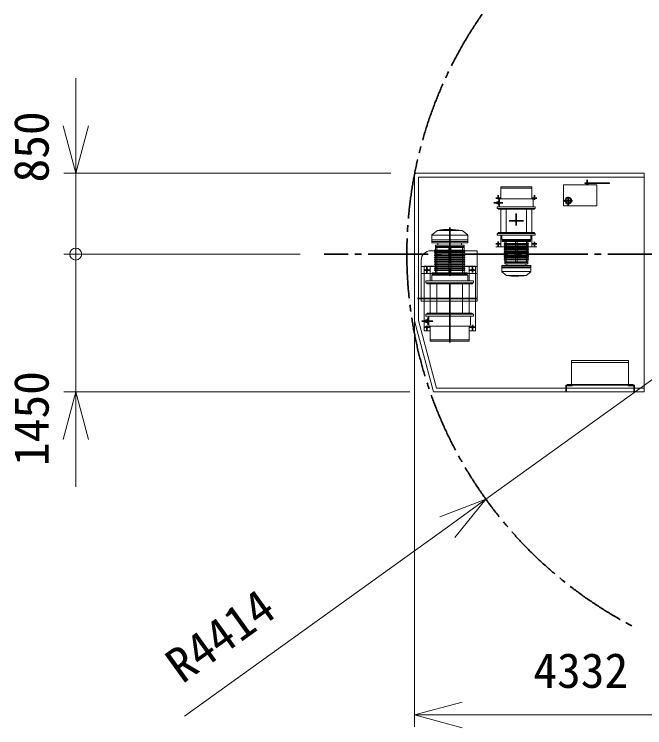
# Model space of a CAD drawing. Units: millimetres, scale not verified. Extents: x -21927 to 21954, y -30681 to 33451.
# Drawn here: x -21926 to -15294, y 23238 to 30743 of the extents above; entities that cross this region are included whole.
import ezdxf
from ezdxf.enums import TextEntityAlignment as Align

# ---------------------------------------------------------------- set-up
doc = ezdxf.new("R2010")
doc.units = ezdxf.units.MM
doc.header["$LTSCALE"] = 70
doc.linetypes.add('CHAIN2', pattern=[12, 9, -1, 1, -1])
for name, color, linetype, lineweight in [('0-4_05 寸法', 7, 'Continuous', 18), ('0-5_10 当社外形線', 3, 'Continuous', 18), ('0-6_12 当社中心線', 3, 'CHAIN2', 35)]:
    doc.layers.add(name, color=color, linetype=linetype, lineweight=lineweight)
doc.styles.add('ＭＳ ゴシック', font='')
doc.styles.get('ＭＳ ゴシック').set_extended_font_data('MS Gothic')

msp = doc.modelspace()

# ---------------------------------------------------------------- linework, layer by layer
at = {"layer": '0-4_05 寸法'}
for p, q in [((-21279.22, 29570.8), (-21279.22, 30070.8)), ((-21279.22, 29070.8), (-21279.22, 29570.8)), ((-17965.19, 29070.8), (-21404.22, 29070.8)), ((-21279.22, 29070.8), (-21279.22, 28570.8)), ((-21279.22, 28220.8), (-21279.22, 28570.8)), ((-18917.72, 28220.8), (-21404.22, 28220.8)), ((-18917.72, 28220.8), (-21404.22, 28220.8)), ((-21279.22, 28220.8), (-21279.22, 27270.8)), ((-13382.68, 28220.8), (-16964.82, 25641.71)), ((-17715.19, 27970.8), (-17715.19, 23247.25)), ((-21279.22, 26770.8), (-21279.22, 27270.8)), ((-17765.19, 26770.8), (-21404.22, 26770.8)), ((-21279.22, 26770.8), (-21279.22, 26270.8)), ((-21279.22, 26270.8), (-21279.22, 25770.8)), ((-16964.82, 25641.71), (-17370.59, 25349.56)), ((-20134.75, 23359.4), (-17370.59, 25349.56)), ((-17715.19, 23372.25), (-17215.19, 23372.25)), ((-17215.19, 23372.25), (-13883.19, 23372.25))]:
    msp.add_line(p, q, dxfattribs=at)
for points in [[(-21145.24, 29570.8), (-21279.22, 29070.8), (-21413.19, 29570.8)], [(-21413.19, 26270.8), (-21279.22, 26770.8), (-21145.24, 26270.8)], [(-17448.87, 25458.28), (-16964.82, 25641.71), (-17292.3, 25240.83)], [(-17215.19, 23238.27), (-17715.19, 23372.25), (-17215.19, 23506.22)]]:
    msp.add_lwpolyline(points, dxfattribs=at)
msp.add_circle((-21279.22, 28220.8), 62.5, dxfattribs=at)
msp.add_circle((-21279.22, 28220.8), 62.5, dxfattribs=at)
at = {"layer": '0-5_10 当社外形線'}
for p, q in [((-17715.19, 27517.21), (-17715.19, 29070.8)), ((-15299.19, 29070.8), (-17715.19, 29070.8)), ((-15299.19, 27038.5), (-15299.19, 29070.8)), ((-17675.19, 27522.48), (-17675.19, 29031.32)), ((-15304.62, 29031.32), (-17675.19, 29031.32)), ((-15923.37, 28971.5), (-15923.37, 28962.5)), ((-15663.37, 28971.5), (-15923.37, 28971.5)), ((-15696.37, 28962.4), (-15696.37, 28971.51)), ((-15688.37, 28971.5), (-15688.37, 28962.5)), ((-15680.37, 28962.4), (-15680.37, 28971.51)), ((-15663.37, 28971.5), (-15663.37, 28962.5)), ((-16809.36, 28915.81), (-16481.36, 28915.81)), ((-16481.36, 28802.93), (-16481.36, 28927.82)), ((-15798.37, 28947.5), (-16148.37, 28947.5)), ((-16148.37, 28727.5), (-16148.37, 28947.5)), ((-15663.37, 28962.5), (-15923.37, 28962.5)), ((-15908.37, 28947.36), (-15908.37, 28962.5)), ((-15888.37, 28947.36), (-15888.37, 28962.5)), ((-15798.37, 28727.5), (-15798.37, 28947.5)), ((-16845.36, 28771.82), (-16834.03, 28771.82)), ((-16833.36, 28779.82), (-16829.7, 28779.82)), ((-16833.36, 28779.82), (-16833.36, 28739.82)), ((-16829.36, 28791.82), (-16822.05, 28791.82)), ((-16821.36, 28789.42), (-16821.36, 28719.73)), ((-16479.85, 28801.42), (-16809.36, 28801.42)), ((-16469.36, 28789.42), (-16469.36, 28719.73)), ((-16845.36, 28718.22), (-16845.36, 28700.61)), ((-16450.16, 28718.22), (-16845.36, 28718.22)), ((-16845.36, 28713.42), (-16845.36, 28700.61)), ((-16845.36, 28700.61), (-16453.36, 28700.61)), ((-16845.36, 28700.61), (-16445.36, 28700.61)), ((-16840.56, 28718.22), (-16445.36, 28718.22)), ((-16837.36, 28697.42), (-16837.36, 28700.61)), ((-16837.36, 28697.42), (-16837.36, 28700.61)), ((-16837.36, 28697.42), (-16837.36, 28700.61)), ((-16829.31, 28739.82), (-16833.36, 28739.82)), ((-16458.16, 28692.61), (-16832.56, 28692.61)), ((-16809.36, 28693.12), (-16809.36, 28450.67)), ((-16753.36, 28692.34), (-16753.36, 28446.62)), ((-16537.36, 28692.34), (-16537.36, 28446.62)), ((-16537.36, 28692.14), (-16537.36, 28446.59)), ((-16481.36, 28692.5), (-16481.36, 28451.04)), ((-16453.36, 28697.42), (-16453.36, 28700.61)), ((-16453.36, 28697.42), (-16453.36, 28700.61)), ((-16453.36, 28697.42), (-16453.36, 28700.61)), ((-16453.36, 28697.42), (-16453.36, 28700.61)), ((-16453.36, 28697.42), (-16453.36, 28700.61)), ((-16453.36, 28697.42), (-16453.36, 28700.61)), ((-16445.36, 28718.22), (-16445.36, 28700.61)), ((-16445.36, 28718.22), (-16445.36, 28700.61)), ((-15798.37, 28727.5), (-16148.37, 28727.5)), ((-17474.48, 28469.23), (-17535.4, 28421.85)), ((-17475.4, 28469.8), (-17215.4, 28469.8)), ((-17216.32, 28469.23), (-17155.4, 28421.85)), ((-16458.16, 28446.21), (-16832.56, 28446.21)), ((-16458.16, 28446.21), (-16832.56, 28446.21)), ((-17535.4, 28339.8), (-17535.4, 28421.85)), ((-17534.71, 28419.8), (-17155.4, 28419.8)), ((-17534.71, 28369.8), (-17155.4, 28369.8)), ((-17155.4, 28339.8), (-17155.4, 28419.8)), ((-16845.36, 28420.61), (-16845.36, 28438.21)), ((-16845.36, 28438.21), (-16445.36, 28438.21)), ((-16445.36, 28420.61), (-16845.36, 28420.61)), ((-16837.36, 28441.42), (-16837.36, 28438.21)), ((-16837.36, 28441.42), (-16837.36, 28438.21)), ((-16809.36, 28418.34), (-16809.36, 28297.42)), ((-16797.36, 28420.83), (-16797.36, 28372.62)), ((-16793.36, 28372.62), (-16793.36, 28352.61)), ((-16497.36, 28372.62), (-16497.36, 28352.61)), ((-16481.36, 28418.36), (-16481.36, 28297.42)), ((-16453.36, 28441.42), (-16453.36, 28438.21)), ((-16453.36, 28441.42), (-16453.36, 28438.21)), ((-16453.36, 28441.42), (-16453.36, 28438.21)), ((-16453.36, 28441.42), (-16453.36, 28438.21)), ((-16445.36, 28420.61), (-16445.36, 28438.21)), ((-17535.4, 28339.8), (-17155.4, 28339.8)), ((-17534.71, 28354.8), (-17155.4, 28354.8)), ((-17495.4, 28314.8), (-17195.4, 28314.8)), ((-17495.4, 28023.26), (-17495.4, 28314.8)), ((-17495.4, 28299.8), (-17195.4, 28299.8)), ((-17470.4, 28315.96), (-17470.4, 28339.32)), ((-17220.4, 28315.96), (-17220.4, 28339.32)), ((-17195.4, 28022.72), (-17195.4, 28314.8)), ((-16861.36, 28297.42), (-16778.36, 28297.42)), ((-16793.36, 28364.61), (-16498.61, 28364.61)), ((-16793.36, 28352.61), (-16497.36, 28352.61)), ((-16773.36, 28332.62), (-16517.36, 28332.62)), ((-16773.36, 28317.41), (-16517.36, 28317.41)), ((-16773.36, 28302.22), (-16773.36, 28298.22)), ((-16773.36, 28302.22), (-16517.36, 28302.22)), ((-16773.36, 28298.22), (-16517.36, 28298.22)), ((-16765.36, 28353.05), (-16765.36, 28119.82)), ((-16753.36, 28353.05), (-16753.36, 28139.85)), ((-16653.36, 28353.05), (-16653.36, 28139.85)), ((-16637.36, 28353.05), (-16637.36, 28139.85)), ((-16537.36, 28353.05), (-16537.36, 28139.85)), ((-16525.36, 28353.48), (-16525.36, 28119.82)), ((-16517.36, 28332.62), (-16517.36, 28328.62)), ((-16517.36, 28332.62), (-16517.36, 28328.62)), ((-16517.36, 28317.41), (-16517.36, 28313.42)), ((-16517.36, 28317.41), (-16517.36, 28313.42)), ((-16517.36, 28302.22), (-16517.36, 28298.22)), ((-16517.36, 28302.22), (-16517.36, 28298.22)), ((-16511.16, 28297.42), (-16429.36, 28297.42)), ((-17545.19, 28255.42), (-17055.19, 28255.42)), ((-17505.4, 28257.8), (-17185.4, 28257.8)), ((-17505.4, 28238.8), (-17185.4, 28238.8)), ((-17505.4, 28219.8), (-17185.4, 28219.8)), ((-17495.4, 28289.8), (-17195.4, 28289.8)), ((-17480.4, 28023.26), (-17480.4, 28289.76)), ((-17355.4, 28023.26), (-17355.4, 28289.76)), ((-17335.4, 28023.26), (-17335.4, 28289.76)), ((-17210.4, 28023.26), (-17210.4, 28289.76)), ((-17185.4, 28257.8), (-17185.4, 28262.8)), ((-17185.4, 28238.8), (-17185.4, 28243.8)), ((-17185.4, 28219.8), (-17185.4, 28224.8)), ((-17055.19, 28255.42), (-17055.19, 27725.42)), ((-16773.36, 28287.01), (-16517.36, 28287.01)), ((-16773.36, 28271.82), (-16517.36, 28271.82)), ((-16773.36, 28256.62), (-16517.36, 28256.62)), ((-16773.36, 28241.41), (-16517.36, 28241.41)), ((-16773.36, 28226.22), (-16517.36, 28226.22)), ((-16517.36, 28287.01), (-16517.36, 28283.02)), ((-16517.36, 28271.82), (-16517.36, 28267.82)), ((-16517.36, 28256.62), (-16517.36, 28252.62)), ((-16517.36, 28241.41), (-16517.36, 28237.41)), ((-16517.36, 28226.22), (-16517.36, 28222.22)), ((-17645.19, 28155.42), (-17645.19, 27725.42)), ((-17505.4, 28200.8), (-17185.4, 28200.8)), ((-17505.4, 28181.8), (-17185.4, 28181.8)), ((-17505.4, 28162.8), (-17185.4, 28162.8)), ((-17185.4, 28200.8), (-17185.4, 28205.8)), ((-17185.4, 28181.8), (-17185.4, 28186.8)), ((-17185.4, 28162.8), (-17185.4, 28167.8)), ((-17185.4, 28143.8), (-17185.4, 28148.8)), ((-16773.36, 28211.02), (-16517.36, 28211.02)), ((-16773.36, 28195.81), (-16517.36, 28195.81)), ((-16773.36, 28180.62), (-16517.36, 28180.62)), ((-16773.36, 28165.42), (-16517.36, 28165.42)), ((-16517.36, 28211.02), (-16517.36, 28207.02)), ((-16517.36, 28195.81), (-16517.36, 28191.81)), ((-16517.36, 28180.62), (-16517.36, 28176.62)), ((-16517.36, 28165.42), (-16517.36, 28161.42)), ((-17637.48, 28090.42), (-17055.19, 28090.42)), ((-17550.4, 27941.64), (-17550.4, 28092.8)), ((-17505.4, 28143.8), (-17185.4, 28143.8)), ((-17505.4, 28124.8), (-17185.4, 28124.8)), ((-17505.4, 28105.8), (-17185.4, 28105.8)), ((-17505.4, 28086.8), (-17505.4, 28091.8)), ((-17505.4, 28091.8), (-17185.4, 28091.8)), ((-17505.4, 28086.8), (-17185.4, 28086.8)), ((-17185.4, 28124.8), (-17185.4, 28129.8)), ((-17185.4, 28105.8), (-17185.4, 28110.8)), ((-17185.4, 28086.8), (-17185.4, 28091.8)), ((-17185.4, 28086.8), (-17185.4, 28091.8)), ((-17185.4, 28067.8), (-17185.4, 28072.8)), ((-17185.4, 28067.8), (-17185.4, 28072.8)), ((-17177.66, 28092.8), (-17075.4, 28092.8)), ((-17140.4, 27941.62), (-17140.4, 28092.8)), ((-17075.4, 27412.8), (-17075.4, 28092.8)), ((-16797.36, 28099.82), (-16797.36, 28034.17)), ((-16797.36, 28099.82), (-16493.36, 28099.82)), ((-16796.8, 28087.82), (-16493.36, 28087.82)), ((-16796.8, 28075.82), (-16493.36, 28075.82)), ((-16765.36, 28139.82), (-16525.36, 28139.82)), ((-16765.36, 28131.82), (-16525.36, 28131.82)), ((-16765.36, 28119.82), (-16525.36, 28119.82)), ((-16745.36, 28118.89), (-16745.36, 28100.2)), ((-16545.36, 28118.89), (-16545.36, 28100.2)), ((-16493.36, 28099.82), (-16493.36, 28035.82)), ((-17637.48, 28015.42), (-17055.19, 28015.42)), ((-17535.4, 27938.53), (-17535.4, 27998.8)), ((-17530.4, 27998.8), (-17530.4, 28023.8)), ((-17530.4, 28023.8), (-17160.4, 28023.8)), ((-17530.4, 28008.8), (-17161.97, 28008.8)), ((-17505.4, 28067.8), (-17185.4, 28067.8)), ((-17505.4, 28048.8), (-17185.4, 28048.8)), ((-17185.4, 28048.8), (-17185.4, 28053.8)), ((-17185.4, 28048.8), (-17185.4, 28053.8)), ((-17160.4, 27998.8), (-17160.4, 28023.8)), ((-16748.62, 27996.26), (-16797.36, 28034.17)), ((-16796.8, 28035.82), (-16493.36, 28035.82)), ((-16749.36, 27995.82), (-16541.36, 27995.82)), ((-16542.1, 27996.26), (-16493.36, 28034.17)), ((-17595.4, 27938.8), (-17595.4, 27916.8)), ((-17095.4, 27938.8), (-17595.4, 27938.8)), ((-17095.4, 27938.8), (-17095.4, 27916.8)), ((-17595.4, 27916.8), (-17095.4, 27916.8)), ((-17585.4, 27912.8), (-17585.4, 27916.8)), ((-17585.4, 27912.8), (-17585.4, 27916.8)), ((-17111.4, 27906.8), (-17579.4, 27906.8)), ((-17111.4, 27906.8), (-17579.4, 27906.8)), ((-17550.4, 27598.17), (-17550.4, 27901.23)), ((-17480.4, 27599.14), (-17480.4, 27906.29)), ((-17210.4, 27599.4), (-17210.4, 27906.32)), ((-17210.4, 27599.14), (-17210.4, 27906.29)), ((-17140.4, 27598.94), (-17140.4, 27900.77)), ((-17105.4, 27912.8), (-17105.4, 27916.8)), ((-17105.4, 27912.8), (-17105.4, 27916.8)), ((-17105.4, 27912.8), (-17105.4, 27916.8)), ((-17105.4, 27912.8), (-17105.4, 27916.8)), ((-17055.19, 27725.42), (-17645.19, 27725.42)), ((-17595.4, 27588.8), (-17105.4, 27588.8)), ((-17595.4, 27572.8), (-17595.4, 27588.8)), ((-17595.4, 27566.8), (-17595.4, 27588.8)), ((-17595.4, 27588.8), (-17095.4, 27588.8)), ((-17101.4, 27566.8), (-17595.4, 27566.8)), ((-17589.4, 27566.8), (-17095.4, 27566.8)), ((-17585.4, 27592.8), (-17585.4, 27588.8)), ((-17585.4, 27592.8), (-17585.4, 27588.8)), ((-17585.4, 27592.8), (-17585.4, 27588.8)), ((-17111.4, 27598.8), (-17579.4, 27598.8)), ((-17565.4, 27477.8), (-17565.4, 27564.9)), ((-17125.4, 27477.8), (-17125.4, 27564.9)), ((-17105.4, 27592.8), (-17105.4, 27588.8)), ((-17105.4, 27592.8), (-17105.4, 27588.8)), ((-17105.4, 27592.8), (-17105.4, 27588.8)), ((-17105.4, 27592.8), (-17105.4, 27588.8)), ((-17105.4, 27592.8), (-17105.4, 27588.8)), ((-17105.4, 27592.8), (-17105.4, 27588.8)), ((-17095.4, 27566.8), (-17095.4, 27588.8)), ((-17095.4, 27566.8), (-17095.4, 27588.8)), ((-17515.19, 26770.8), (-17715.19, 27517.21)), ((-17484.49, 26810.8), (-17675.19, 27522.48)), ((-17595.4, 27499.8), (-17581.24, 27499.8)), ((-17580.4, 27489.8), (-17580.4, 27539.8)), ((-17575.34, 27539.8), (-17580.4, 27539.8)), ((-17580.4, 27489.8), (-17575.83, 27489.8)), ((-17575.4, 27474.8), (-17566.26, 27474.8)), ((-17615.4, 27412.8), (-17552.84, 27412.8)), ((-17138.51, 27462.8), (-17550.4, 27462.8)), ((-17140.4, 27460.9), (-17140.4, 27304.8)), ((-17136.98, 27412.8), (-17075.4, 27412.8)), ((-17550.4, 27319.8), (-17140.4, 27319.8)), ((-15463.37, 27101.49), (-16063.37, 27101.49)), ((-16063.37, 26847.43), (-16063.37, 27101.49)), ((-15463.37, 26847.45), (-15463.37, 27101.49)), ((-15463.37, 27081.49), (-16063.37, 27081.49)), ((-15299.19, 26770.8), (-15299.19, 27039.84)), ((-15299.19, 26810.8), (-17484.49, 26810.8)), ((-16123.37, 26841.49), (-16057.37, 26841.49)), ((-16123.37, 26776.8), (-16123.37, 26841.49)), ((-16117.37, 26835.49), (-16057.37, 26835.49)), ((-16117.37, 26776.8), (-16117.37, 26835.49)), ((-16110.37, 26841.42), (-16110.37, 26847.49)), ((-16110.37, 26847.49), (-15416.37, 26847.49)), ((-16096.87, 26847.73), (-16096.87, 26835.7)), ((-16090.37, 26829.98), (-16090.37, 26850.16)), ((-16083.87, 26836.03), (-16083.87, 26847.13)), ((-15463.37, 26841.49), (-16063.37, 26841.49)), ((-16057.37, 26835.49), (-16057.37, 26841.49)), ((-15403.37, 26841.49), (-15469.37, 26841.49)), ((-15469.37, 26835.49), (-15469.37, 26841.49)), ((-15409.37, 26835.49), (-15469.37, 26835.49)), ((-15442.87, 26836.03), (-15442.87, 26847.13)), ((-15442.87, 26836.03), (-15442.87, 26842.09)), ((-15436.37, 26829.98), (-15436.37, 26850.16)), ((-15436.37, 26829.98), (-15436.37, 26850.16)), ((-15429.87, 26847.73), (-15429.87, 26835.7)), ((-15429.87, 26836.03), (-15429.87, 26842.09)), ((-15416.37, 26841.42), (-15416.37, 26847.49)), ((-15409.37, 26776.8), (-15409.37, 26835.49)), ((-15403.37, 26776.8), (-15403.37, 26841.49)), ((-15299.19, 26770.8), (-17515.19, 26770.8))]:
    msp.add_line(p, q, dxfattribs=at)
for points in [[(-16809.36, 28802.93), (-16809.36, 28927.82), (-16481.36, 28927.82)], [(-16845.36, 28771.82), (-16845.36, 28747.82), (-16833.64, 28747.82)], [(-16829.36, 28791.82), (-16829.36, 28727.82), (-16822.05, 28727.82)], [(-16493.36, 28420.83), (-16493.36, 28372.62), (-16797.36, 28372.62)], [(-16773.36, 28332.62), (-16773.36, 28328.62), (-16517.36, 28328.62)], [(-16773.36, 28317.41), (-16773.36, 28313.42), (-16517.36, 28313.42)], [(-17505.4, 28257.8), (-17505.4, 28262.8), (-17185.4, 28262.8)], [(-17505.4, 28238.8), (-17505.4, 28243.8), (-17185.4, 28243.8)], [(-17505.4, 28219.8), (-17505.4, 28224.8), (-17185.4, 28224.8)], [(-16773.36, 28287.01), (-16773.36, 28283.02), (-16517.36, 28283.02)], [(-16773.36, 28271.82), (-16773.36, 28267.82), (-16517.36, 28267.82)], [(-16773.36, 28256.62), (-16773.36, 28252.62), (-16517.36, 28252.62)], [(-16773.36, 28241.41), (-16773.36, 28237.41), (-16517.36, 28237.41)], [(-16773.36, 28226.22), (-16773.36, 28222.22), (-16517.36, 28222.22)], [(-17505.4, 28200.8), (-17505.4, 28205.8), (-17185.4, 28205.8)], [(-17505.4, 28181.8), (-17505.4, 28186.8), (-17185.4, 28186.8)], [(-17505.4, 28162.8), (-17505.4, 28167.8), (-17185.4, 28167.8)], [(-17505.4, 28143.8), (-17505.4, 28148.8), (-17185.4, 28148.8)], [(-16773.36, 28211.02), (-16773.36, 28207.02), (-16517.36, 28207.02)], [(-16773.36, 28195.81), (-16773.36, 28191.81), (-16517.36, 28191.81)], [(-16773.36, 28180.62), (-16773.36, 28176.62), (-16517.36, 28176.62)], [(-16773.36, 28165.42), (-16773.36, 28161.42), (-16517.36, 28161.42)], [(-17615.4, 27412.8), (-17615.4, 28092.8), (-17511.65, 28092.8)], [(-17505.4, 28124.8), (-17505.4, 28129.8), (-17185.4, 28129.8)], [(-17505.4, 28105.8), (-17505.4, 28110.8), (-17185.4, 28110.8)], [(-17505.4, 28067.8), (-17505.4, 28072.8), (-17185.4, 28072.8)], [(-17155.4, 27938.53), (-17155.4, 27998.8), (-17535.4, 27998.8)], [(-17505.4, 28048.8), (-17505.4, 28053.8), (-17185.4, 28053.8)], [(-17575.4, 27474.8), (-17575.4, 27554.8), (-17566.26, 27554.8)], [(-17595.4, 27499.8), (-17595.4, 27529.8), (-17580.75, 27529.8)], [(-17550.4, 27460.9), (-17550.4, 27304.8), (-17140.4, 27304.8)], [(-15409.37, 26835.49), (-15469.37, 26835.49), (-15469.37, 26841.49)]]:
    msp.add_lwpolyline(points, dxfattribs=at)
for centre, radius in [((-16837.19, 28809.32), 9.6), ((-16098.39, 28782.5), 35), ((-16098.39, 28782.48), 25), ((-16837.19, 28329.32), 9.6), ((-16453.19, 28329.32), 9.6), ((-17585.19, 28052.92), 12), ((-17105.19, 28052.92), 12), ((-17585.19, 27452.92), 12), ((-17105.19, 27452.92), 12)]:
    msp.add_circle(centre, radius, dxfattribs=at)
for centre, radius, start, end in [((-16840.56, 28759.67), 12.89, 111.78433, 247.78498), ((-16809.36, 28789.42), 12, 90, 180), ((-16481.36, 28789.42), 12, 0, 90), ((-16840.56, 28713.42), 4.8, 90, 180), ((-16832.56, 28697.42), 4.8, 180, 270), ((-16458.16, 28697.42), 4.8, 270, 0), ((-16458.16, 28697.42), 4.8, 270, 0), ((-17350.52, 27703.05), 776.87, 80.05146, 99.13587), ((-16832.56, 28441.42), 4.8, 90, 180), ((-16832.56, 28441.42), 4.8, 90, 180), ((-16458.16, 28441.42), 4.8, 0, 90), ((-16458.16, 28441.42), 4.8, 0, 90), ((-16458.16, 28441.42), 4.8, 0, 90), ((-16458.16, 28441.42), 4.8, 0, 90), ((-17545.19, 28155.42), 100, 90, 180), ((-16649.45, 28609.21), 621.5, 260.86412, 279.94853), ((-17579.4, 27912.8), 6, 180, 270), ((-17579.4, 27912.8), 6, 180, 270), ((-17111.4, 27912.8), 6, 270, 0), ((-17111.4, 27912.8), 6, 270, 0), ((-17111.4, 27912.8), 6, 270, 0), ((-17111.4, 27912.8), 6, 270, 0), ((-17589.4, 27572.8), 6, 180, 270), ((-17579.4, 27592.8), 6, 90, 180), ((-17111.4, 27592.8), 6, 0, 90), ((-17111.4, 27592.8), 6, 0, 90), ((-17589.4, 27514.98), 16.11, 112.21501, 248.21566), ((-17550.4, 27477.8), 15, 180, 270), ((-17140.4, 27477.8), 15, 270, 0)]:
    msp.add_arc(centre, radius, start, end, dxfattribs=at)
at = {"layer": '0-6_12 当社中心線'}
for p, q in [((-15898.37, 29001.71), (-15898.37, 28947.5)), ((-16837.36, 28841.42), (-16837.36, 28805.11)), ((-16453.36, 28841.42), (-16453.36, 28789.7)), ((-16098.37, 28727.5), (-16098.37, 28823.33)), ((-16880, 28759.82), (-16786.38, 28759.82)), ((-16861.36, 28809.42), (-16811.31, 28809.42)), ((-16478.62, 28809.42), (-16429.36, 28809.42)), ((-16052.9, 28782.5), (-16148.37, 28782.5)), ((-16645.19, 28648.84), (-16645.19, 28519.65)), ((-16645.19, 28532.2), (-16645.19, 28605.4)), ((-16568.78, 28569.32), (-16719.5, 28569.32)), ((-17345.19, 27291.25), (-17345.19, 28501.26)), ((-16861.36, 28330.22), (-16811.76, 28330.22)), ((-16837.36, 28352.28), (-16837.36, 28298.22)), ((-16475.54, 28329.42), (-16429.36, 28329.42)), ((-16453.36, 28349.2), (-16453.36, 28297.42)), ((-12533.19, 28220.8), (-18667.72, 28220.8)), ((-17585.4, 28024.22), (-17585.4, 28091.8)), ((-17105.4, 28028.07), (-17105.4, 28092.8)), ((-17615.4, 28051.8), (-17553.4, 28051.8)), ((-17133.13, 28052.8), (-17075.4, 28052.8)), ((-17685.73, 27752.8), (-17004.65, 27752.8)), ((-17638.7, 27514.8), (-17521.68, 27514.8)), ((-17105.4, 27412.8), (-17105.4, 27477.43)), ((-17615.4, 27452.8), (-17552.84, 27452.8)), ((-17585.4, 27412.8), (-17585.4, 27458.19)), ((-17136.98, 27452.8), (-17075.4, 27452.8))]:
    msp.add_line(p, q, dxfattribs=at)
msp.add_arc((-13382.68, 28220.8), 4414, 145.14567, 242.44748, dxfattribs=at)

# ---------------------------------------------------------------- texts
at = {"layer": '0-4_05 寸法', "style": 'ＭＳ ゴシック'}
for s, rotation, p in [('850', 90, (-21454.22, 28974.04)), ('1450', 90, (-21454.22, 25991.8)), ('R4414', 35.753, (-20094.98, 23603.67))]:
    msp.add_text(s, height=366.6, rotation=rotation, dxfattribs=at).set_placement(p, align=Align.BOTTOM_LEFT)
msp.add_text('4332', height=366.6, dxfattribs=at).set_placement((-16465.85, 23547.25), align=Align.BOTTOM_LEFT)

doc.saveas('drawing.dxf')
